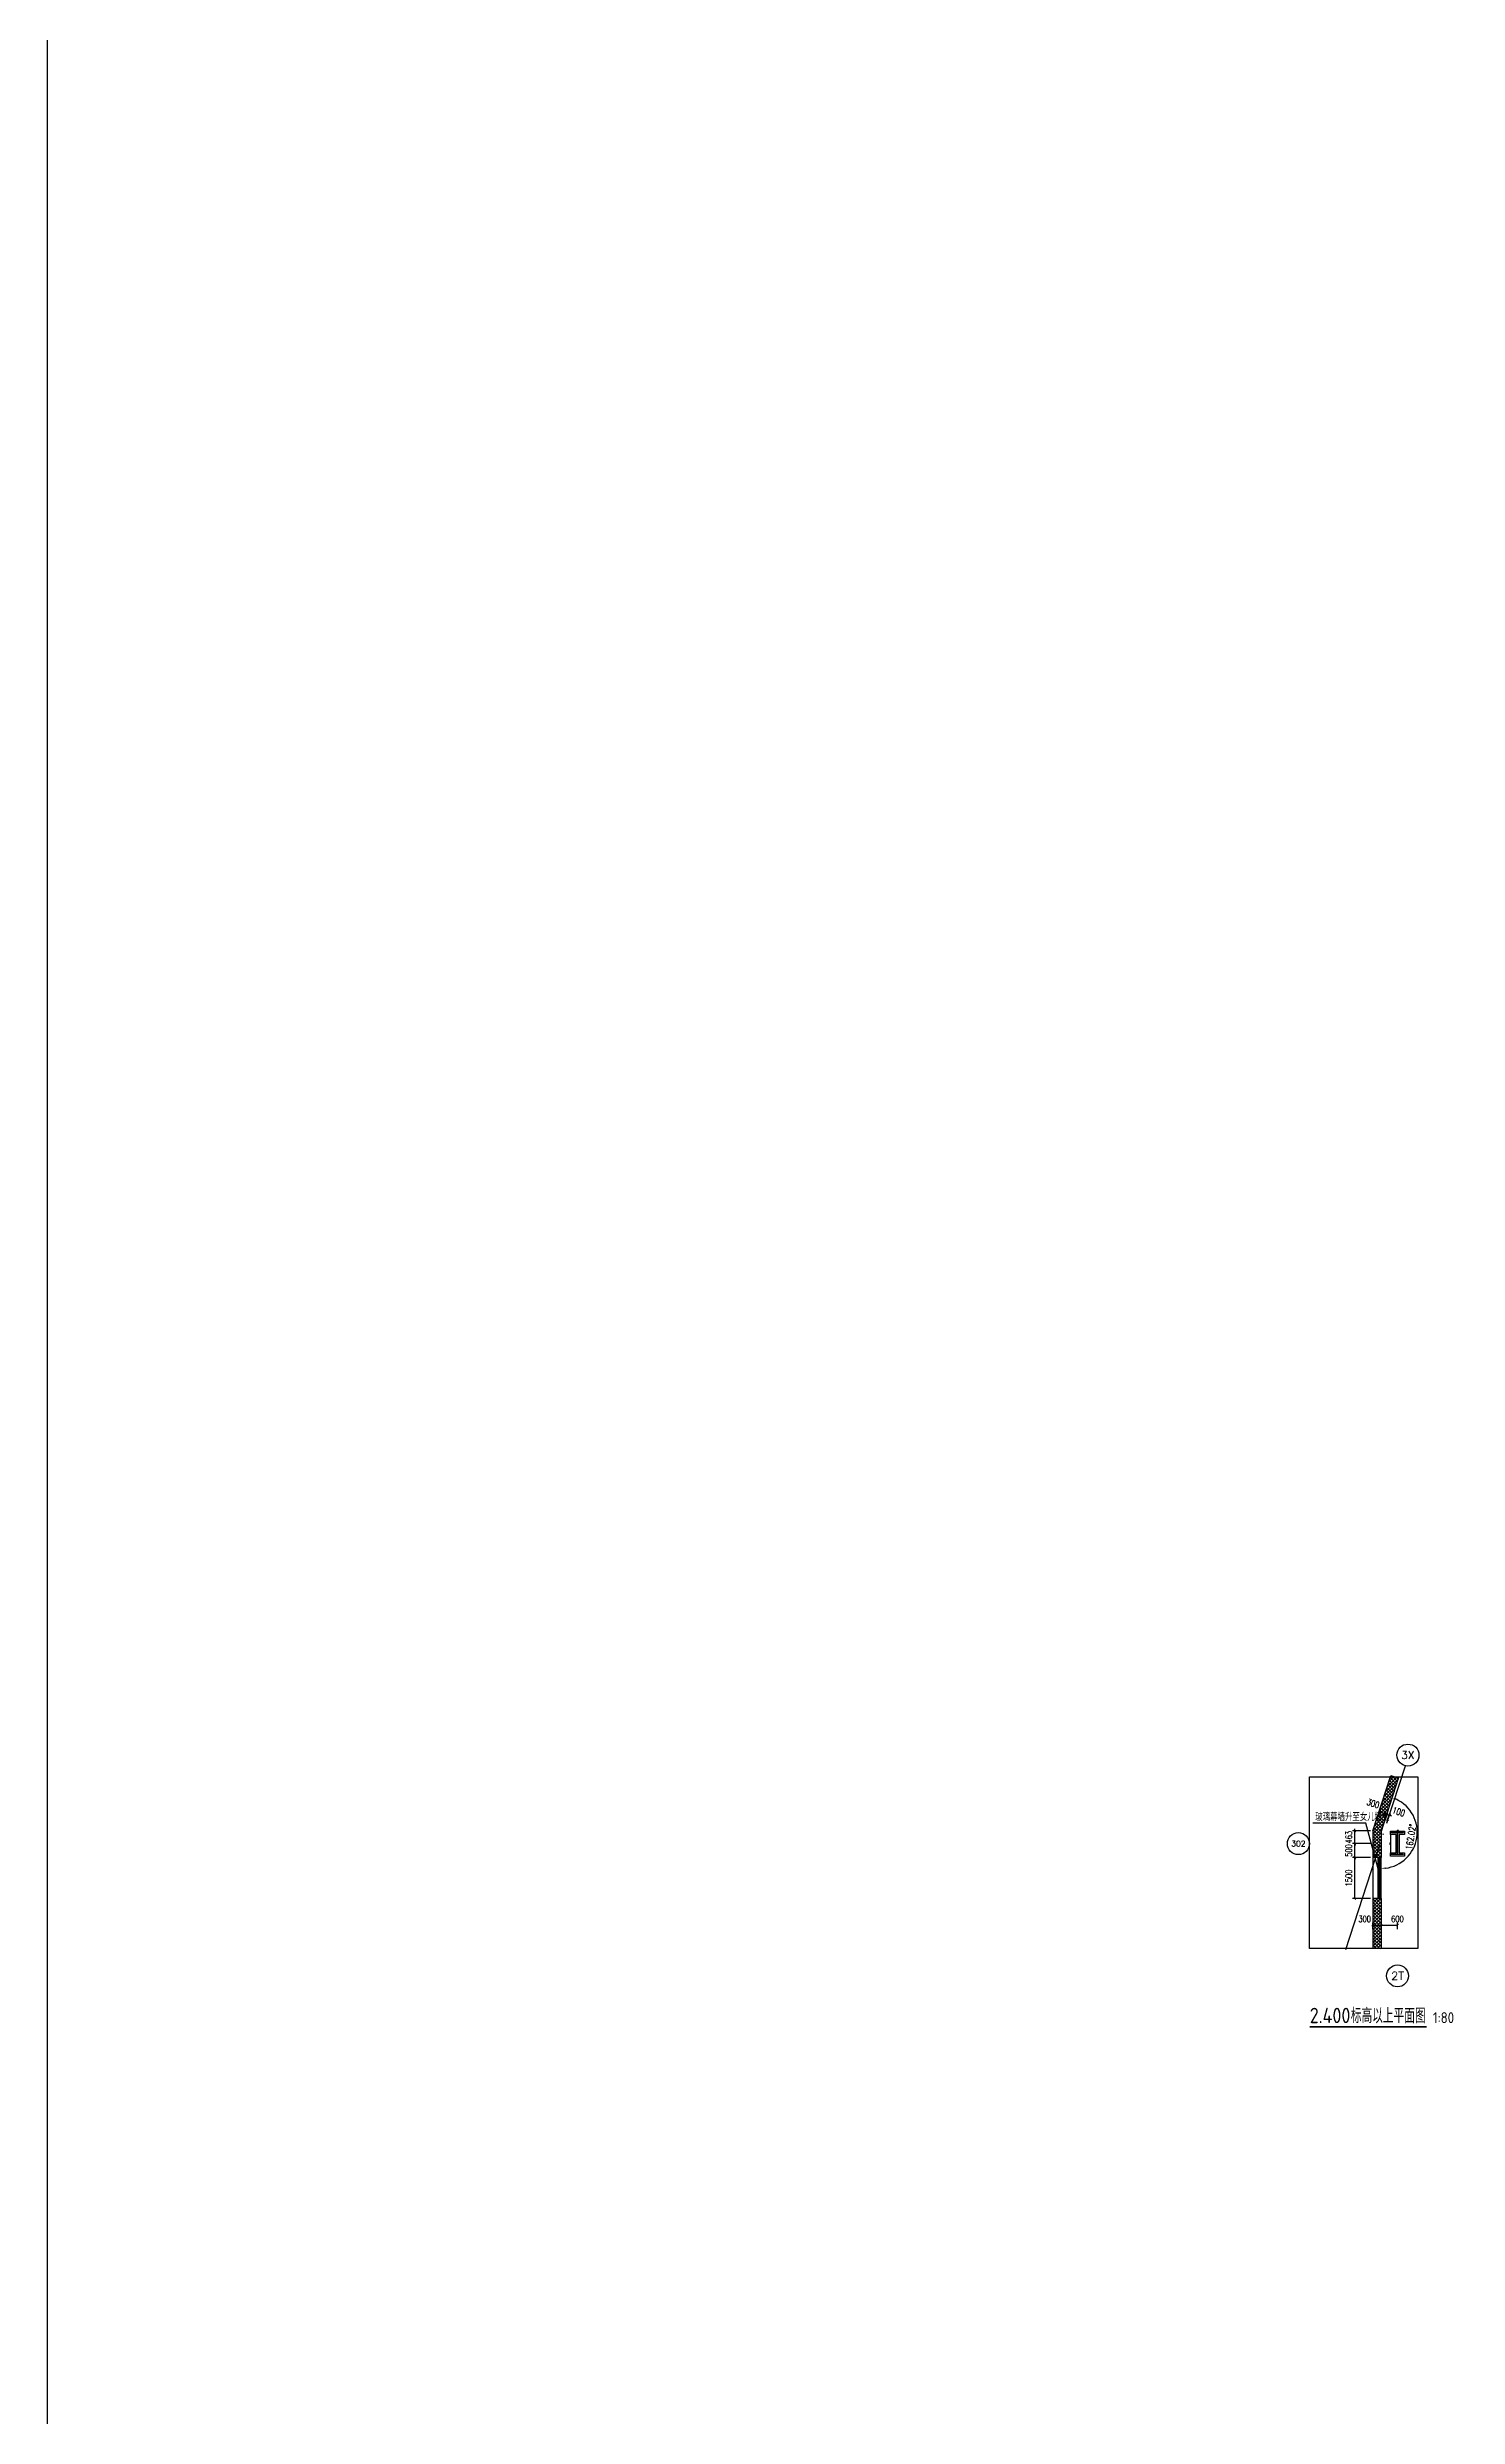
# Model space of a CAD drawing. Extents: x -474411 to 577939, y 0 to 1014176.
# Drawn here: x -370982 to -319678, y 546030 to 632201 of the extents above; entities that cross this region are included whole.
import ezdxf
from ezdxf.enums import TextEntityAlignment as Align

# ---------------------------------------------------------------- set-up
doc = ezdxf.new("R2010")
doc.units = 0
doc.header["$LTSCALE"] = 1000
doc.header["$MEASUREMENT"] = 0
doc.linetypes.add('DOTE', pattern=[2.42, 2, -0.2, 0.02, -0.2])
doc.layers.get('Defpoints').update_dxf_attribs({"color": 210})
for name, color, linetype in [('A-AXIS-D', 1, 'Continuous'), ('A-AXIS-DOTE', 14, 'DOTE'), ('A-AXIS-DP', 126, 'Continuous'), ('A-AXIS-SYMB', 3, 'Continuous'), ('A-HATCH-2', 251, 'Continuous'), ('A-LIN-V', 9, 'Continuous'), ('A-WINDOW', 140, 'Continuous'), ('A-云线（根据审图意见修改）', 4, 'Continuous'), ('AS-COLN', 6, 'Continuous'), ('AS-WALL', 40, 'Continuous'), ('PUB_HATCH', 8, 'Continuous'), ('PUB_TEXT', 7, 'Continuous'), ('建-墙-幕', 4, 'Continuous')]:
    doc.layers.add(name, color=color, linetype=linetype)
doc.styles.add('_TCH_AXIS', font='COMPLEX', dxfattribs={"bigfont": 'GBCBIG'})
doc.styles.add('_TCH_DIM', font='SIMPLEX', dxfattribs={"bigfont": 'GBCBIG'})
doc.styles.add('_TCH_DIM_T3', font='SIMPLEX', dxfattribs={"width": 0.705882, "bigfont": 'GBCBIG'})
doc.styles.get("Standard").update_dxf_attribs({"font": 'gbenor.shx', "bigfont": 'gbcbig.shx'})
doc.dimstyles.new('_TCH_ARCH&&10', dxfattribs={"dimtxt": 29.75, "dimasz": 10, "dimexe": 10, "dimexo": 10, "dimgap": 12.625, "dimtad": 1, "dimdec": 0, "dimzin": 0, "dimdsep": 46, "dimtxsty": '_TCH_DIM_T3', "dimblk": 'ARCHTICK', "dimcen": 0.09, "dimclrt": 7, "dimazin": 2, "dimtfac": 1, "dimtdec": 0, "dimtix": 1, "dimtmove": 2, "dimatfit": 3, "dimfxl": 0, "dimtolj": 1, "dimtzin": 0, "dimarcsym": 0})
doc.dimstyles.new('_TCH_ARCH&&80', dxfattribs={"dimtxt": 238, "dimasz": 80, "dimexe": 80, "dimexo": 80, "dimgap": 101, "dimtad": 1, "dimdec": 0, "dimzin": 0, "dimdsep": 46, "dimtxsty": '_TCH_DIM_T3', "dimblk": 'ARCHTICK', "dimcen": 0.09, "dimclrt": 7, "dimazin": 2, "dimtfac": 1, "dimtdec": 0, "dimtix": 1, "dimtmove": 2, "dimatfit": 3, "dimfxl": 0, "dimtolj": 1, "dimtzin": 0, "dimarcsym": 0})
doc.dimstyles.new('_TCH_ARROW&&80', dxfattribs={"dimtxt": 238, "dimasz": 160, "dimexe": 200, "dimexo": 240, "dimgap": 101, "dimtad": 1, "dimdec": 0, "dimzin": 0, "dimdsep": 46, "dimtxsty": '_TCH_DIM_T3', "dimcen": 0.09, "dimclrt": 7, "dimazin": 2, "dimtfac": 1, "dimtdec": 0, "dimtix": 1, "dimtmove": 2, "dimatfit": 3, "dimfxl": 0, "dimtolj": 1, "dimtzin": 0, "dimarcsym": 0})
pattern_1 = [(45, (60, 0), (-60.000061, 60.000061), []), (135, (60, 0), (-60.000061, -60.000061), [])]

# ---------------------------------------------------------------- blocks, each defined once
blk = doc.blocks.new('_ArchTick')
at = {"color": 0, "linetype": 'ByBlock', "const_width": 0.4}
blk.add_lwpolyline([(-0.5, -0.5), (0.5, 0.5)], dxfattribs=at)
blk = doc.blocks.new('*D1335')
at = {"layer": 'A-AXIS-DP', "color": 0, "lineweight": -2}
for p, q in [((-322064, 567280), (-322064, 567329)), ((-322064, 567319), (-321664, 567319)), ((-321664, 567280), (-321664, 567329))]:
    blk.add_line(p, q, dxfattribs=at)
at = {"layer": 'Defpoints', "color": 0}
for p in [(-322064, 567270), (-321664, 567319), (-321664, 567270)]:
    blk.add_point(p, dxfattribs=at)
at = {"layer": 'A-AXIS-DP', "color": 0, "lineweight": -2, "xscale": 10, "yscale": 10, "zscale": 10, "rotation": 180}
blk.add_blockref('_ArchTick', (-322064, 567319), dxfattribs=at)
at = {"layer": 'A-AXIS-DP', "color": 0, "lineweight": -2, "xscale": 10, "yscale": 10, "zscale": 10}
blk.add_blockref('_ArchTick', (-321664, 567319), dxfattribs=at)
at = {"layer": 'A-AXIS-DP', "color": 7, "insert": (-321864, 567346), "char_height": 29.8, "attachment_point": 5, "style": '_TCH_DIM_T3'}
blk.add_mtext('\\A1;400', dxfattribs=at)
blk = doc.blocks.new('*D1336')
at = {"layer": 'A-AXIS-DP', "color": 0, "lineweight": -2}
for p, q in [((-322074, 567270), (-322115, 567270)), ((-322105, 566470), (-322105, 567270)), ((-322074, 566470), (-322115, 566470))]:
    blk.add_line(p, q, dxfattribs=at)
at = {"layer": 'Defpoints', "color": 0}
for p in [(-322105, 567270), (-322064, 567270), (-322064, 566470)]:
    blk.add_point(p, dxfattribs=at)
at = {"layer": 'A-AXIS-DP', "color": 0, "lineweight": -2, "xscale": 10, "yscale": 10, "zscale": 10}
for p, rotation in [((-322105, 567270), 90), ((-322105, 566470), 270)]:
    blk.add_blockref('_ArchTick', p, dxfattribs=dict(at, rotation=rotation))
at = {"layer": 'A-AXIS-DP', "color": 7, "insert": (-322133, 566870), "char_height": 29.8, "attachment_point": 5, "rotation": 90, "style": '_TCH_DIM_T3'}
blk.add_mtext('\\A1;800', dxfattribs=at)
blk = doc.blocks.new('*D1017')
at = {"layer": 'A-AXIS-DP', "color": 0, "lineweight": -2}
for p, q in [((-321983, 568768), (-321996, 568730)), ((-322464, 565728), (-322464, 565768))]:
    blk.add_line(p, q, dxfattribs=at)
blk.add_arc((-322464, 567286), 1318, 276.95934, 65.06437, dxfattribs=at)
at = {"layer": 'A-AXIS-DP', "color": 0}
for points in [[(-321918, 568456), (-321899, 568506), (-322057, 568540)], [(-322303, 565951), (-322306, 566004), (-322464, 565968)]]:
    blk.add_solid(points, dxfattribs=at)
at = {"layer": 'Defpoints', "color": 0}
for p in [(-322057, 568540), (-322464, 567286), (-321398, 566511), (-322464, 565968)]:
    blk.add_point(p, dxfattribs=at)
at = {"layer": 'A-AXIS-DP', "color": 7, "insert": (-321380, 567114), "char_height": 238, "attachment_point": 5, "rotation": 81.01186, "style": '_TCH_DIM_T3'}
blk.add_mtext('\\A1;162.02°', dxfattribs=at)
blk = doc.blocks.new('*D1016')
at = {"layer": 'A-AXIS-DP', "color": 0, "lineweight": -2}
for p, q in [((-322634, 567733), (-322513, 568106)), ((-322538, 568030), (-322253, 567938)), ((-322349, 567641), (-322228, 568014))]:
    blk.add_line(p, q, dxfattribs=at)
at = {"layer": 'Defpoints', "color": 0}
for p in [(-322253, 567938), (-322659, 567657), (-322374, 567565)]:
    blk.add_point(p, dxfattribs=at)
at = {"layer": 'A-AXIS-DP', "color": 0, "lineweight": -2, "xscale": 80, "yscale": 80, "zscale": 80}
for p, rotation in [((-322538, 568030), 162.0237134178123), ((-322253, 567938), 342.0237134178123)]:
    blk.add_blockref('_ArchTick', p, dxfattribs=dict(at, rotation=rotation))
at = {"layer": 'A-AXIS-DP', "color": 7, "insert": (-322752, 568331), "char_height": 238, "attachment_point": 5, "rotation": 342.02371, "style": '_TCH_DIM_T3'}
blk.add_mtext('\\A1;300', dxfattribs=at)
blk = doc.blocks.new('*D1015')
at = {"layer": 'A-AXIS-DP', "color": 0, "lineweight": -2}
for p, q in [((-322349, 567641), (-322228, 568014)), ((-322253, 567938), (-322329, 567962)), ((-322254, 567610), (-322133, 567983)), ((-322253, 567938), (-322158, 567907)), ((-322158, 567907), (-322081, 567882))]:
    blk.add_line(p, q, dxfattribs=at)
at = {"layer": 'Defpoints', "color": 0}
for p in [(-322158, 567907), (-322374, 567565), (-322279, 567534)]:
    blk.add_point(p, dxfattribs=at)
at = {"layer": 'A-AXIS-DP', "color": 0, "lineweight": -2, "xscale": 80, "yscale": 80, "zscale": 80}
for p, rotation in [((-322253, 567938), 342.0237134177977), ((-322158, 567907), 162.0237134177977)]:
    blk.add_blockref('_ArchTick', p, dxfattribs=dict(at, rotation=rotation))
at = {"layer": 'A-AXIS-DP', "color": 7, "insert": (-321823, 568030), "char_height": 238, "attachment_point": 5, "rotation": 342.02371, "style": '_TCH_DIM_T3'}
blk.add_mtext('\\A1;100', dxfattribs=at)
blk = doc.blocks.new('*D1014')
at = {"layer": 'A-AXIS-DP', "color": 0, "lineweight": -2}
for p, q in [((-322764, 563760), (-322764, 563990)), ((-322764, 563910), (-322464, 563910)), ((-322464, 563760), (-322464, 563990))]:
    blk.add_line(p, q, dxfattribs=at)
at = {"layer": 'Defpoints', "color": 0}
for p in [(-322764, 563680), (-322464, 563910), (-322464, 563680)]:
    blk.add_point(p, dxfattribs=at)
at = {"layer": 'A-AXIS-DP', "color": 0, "lineweight": -2, "xscale": 80, "yscale": 80, "zscale": 80, "rotation": 180}
blk.add_blockref('_ArchTick', (-322764, 563910), dxfattribs=at)
at = {"layer": 'A-AXIS-DP', "color": 0, "lineweight": -2, "xscale": 80, "yscale": 80, "zscale": 80}
blk.add_blockref('_ArchTick', (-322464, 563910), dxfattribs=at)
at = {"layer": 'A-AXIS-DP', "color": 7, "insert": (-323060, 564130), "char_height": 238, "attachment_point": 5, "style": '_TCH_DIM_T3'}
blk.add_mtext('\\A1;300', dxfattribs=at)
blk = doc.blocks.new('*D1013')
at = {"layer": 'A-AXIS-DP', "color": 0, "lineweight": -2}
for p, q in [((-322464, 563760), (-322464, 563990)), ((-322464, 563910), (-321864, 563910)), ((-321864, 563760), (-321864, 563990))]:
    blk.add_line(p, q, dxfattribs=at)
at = {"layer": 'Defpoints', "color": 0}
for p in [(-322464, 563680), (-321864, 563910), (-321864, 563680)]:
    blk.add_point(p, dxfattribs=at)
at = {"layer": 'A-AXIS-DP', "color": 0, "lineweight": -2, "xscale": 80, "yscale": 80, "zscale": 80, "rotation": 180}
blk.add_blockref('_ArchTick', (-322464, 563910), dxfattribs=at)
at = {"layer": 'A-AXIS-DP', "color": 0, "lineweight": -2, "xscale": 80, "yscale": 80, "zscale": 80}
blk.add_blockref('_ArchTick', (-321864, 563910), dxfattribs=at)
at = {"layer": 'A-AXIS-DP', "color": 7, "insert": (-321868, 564130), "char_height": 238, "attachment_point": 5, "style": '_TCH_DIM_T3'}
blk.add_mtext('\\A1;600', dxfattribs=at)
blk = doc.blocks.new('*D1012')
at = {"layer": 'A-AXIS-DP', "color": 0, "lineweight": -2}
for p, q in [((-322844, 566370), (-323500, 566370)), ((-323420, 564870), (-323420, 566370)), ((-322844, 564870), (-323500, 564870))]:
    blk.add_line(p, q, dxfattribs=at)
at = {"layer": 'Defpoints', "color": 0}
for p in [(-323420, 566370), (-322764, 566370), (-322764, 564870)]:
    blk.add_point(p, dxfattribs=at)
at = {"layer": 'A-AXIS-DP', "color": 0, "lineweight": -2, "xscale": 80, "yscale": 80, "zscale": 80}
for p, rotation in [((-323420, 566370), 90), ((-323420, 564870), 270)]:
    blk.add_blockref('_ArchTick', p, dxfattribs=dict(at, rotation=rotation))
at = {"layer": 'A-AXIS-DP', "color": 7, "insert": (-323640, 565620), "char_height": 238, "attachment_point": 5, "rotation": 90, "style": '_TCH_DIM_T3'}
blk.add_mtext('\\A1;1500', dxfattribs=at)
blk = doc.blocks.new('*D1011')
at = {"layer": 'A-AXIS-DP', "color": 0, "lineweight": -2}
for p, q in [((-322844, 566870), (-323500, 566870)), ((-322844, 566370), (-323500, 566370)), ((-323420, 566870), (-323420, 566950)), ((-323420, 566370), (-323420, 566870)), ((-323420, 566370), (-323420, 566290))]:
    blk.add_line(p, q, dxfattribs=at)
at = {"layer": 'Defpoints', "color": 0}
for p in [(-323420, 566870), (-322764, 566870), (-322764, 566370)]:
    blk.add_point(p, dxfattribs=at)
at = {"layer": 'A-AXIS-DP', "color": 0, "lineweight": -2, "xscale": 80, "yscale": 80, "zscale": 80}
for p, rotation in [((-323420, 566870), 270), ((-323420, 566370), 90)]:
    blk.add_blockref('_ArchTick', p, dxfattribs=dict(at, rotation=rotation))
at = {"layer": 'A-AXIS-DP', "color": 7, "insert": (-323640, 566620), "char_height": 238, "attachment_point": 5, "rotation": 90, "style": '_TCH_DIM_T3'}
blk.add_mtext('\\A1;500', dxfattribs=at)
blk = doc.blocks.new('*D1010')
at = {"layer": 'A-AXIS-DP', "color": 0, "lineweight": -2}
for p, q in [((-322844, 567333), (-323500, 567333)), ((-323420, 567333), (-323420, 567413)), ((-323420, 566870), (-323420, 567333)), ((-322844, 566870), (-323500, 566870)), ((-323420, 566870), (-323420, 566790))]:
    blk.add_line(p, q, dxfattribs=at)
at = {"layer": 'Defpoints', "color": 0}
for p in [(-323420, 567333), (-322764, 567333), (-322764, 566870)]:
    blk.add_point(p, dxfattribs=at)
at = {"layer": 'A-AXIS-DP', "color": 0, "lineweight": -2, "xscale": 80, "yscale": 80, "zscale": 80}
for p, rotation in [((-323420, 567333), 270), ((-323420, 566870), 90)]:
    blk.add_blockref('_ArchTick', p, dxfattribs=dict(at, rotation=rotation))
at = {"layer": 'A-AXIS-DP', "color": 7, "insert": (-323640, 567102), "char_height": 238, "attachment_point": 5, "rotation": 90, "style": '_TCH_DIM_T3'}
blk.add_mtext('\\A1;463', dxfattribs=at)
blk = doc.blocks.new('*D1009')
at = {"layer": 'A-AXIS-DP', "color": 0, "lineweight": -2}
for p, q in [((-322844, 566370), (-323500, 566370)), ((-323420, 564870), (-323420, 566370)), ((-322844, 564870), (-323500, 564870))]:
    blk.add_line(p, q, dxfattribs=at)
at = {"layer": 'Defpoints', "color": 0}
for p in [(-323420, 566370), (-322764, 566370), (-322764, 564870)]:
    blk.add_point(p, dxfattribs=at)
at = {"layer": 'A-AXIS-DP', "color": 0, "lineweight": -2, "xscale": 80, "yscale": 80, "zscale": 80}
for p, rotation in [((-323420, 566370), 90), ((-323420, 564870), 270)]:
    blk.add_blockref('_ArchTick', p, dxfattribs=dict(at, rotation=rotation))
at = {"layer": 'A-AXIS-DP', "color": 7, "insert": (-323640, 565620), "char_height": 238, "attachment_point": 5, "rotation": 90, "style": '_TCH_DIM_T3'}
blk.add_mtext('\\A1;1500', dxfattribs=at)
blk = doc.blocks.new('*D1008')
at = {"layer": 'A-AXIS-DP', "color": 0, "lineweight": -2}
for p, q in [((-322844, 566870), (-323500, 566870)), ((-322844, 566370), (-323500, 566370)), ((-323420, 566870), (-323420, 566950)), ((-323420, 566370), (-323420, 566870)), ((-323420, 566370), (-323420, 566290))]:
    blk.add_line(p, q, dxfattribs=at)
at = {"layer": 'Defpoints', "color": 0}
for p in [(-323420, 566870), (-322764, 566870), (-322764, 566370)]:
    blk.add_point(p, dxfattribs=at)
at = {"layer": 'A-AXIS-DP', "color": 0, "lineweight": -2, "xscale": 80, "yscale": 80, "zscale": 80}
for p, rotation in [((-323420, 566870), 270), ((-323420, 566370), 90)]:
    blk.add_blockref('_ArchTick', p, dxfattribs=dict(at, rotation=rotation))
at = {"layer": 'A-AXIS-DP', "color": 7, "insert": (-323640, 566620), "char_height": 238, "attachment_point": 5, "rotation": 90, "style": '_TCH_DIM_T3'}
blk.add_mtext('\\A1;500', dxfattribs=at)
blk = doc.blocks.new('42343')
at = {"layer": 'A-HATCH-2', "color": 8}
blk.add_lwpolyline([(-322114.2, 567320), (-321614.2, 567320), (-321614.2, 567208), (-321810.2, 567208), (-321810.2, 566532), (-321614.2, 566532), (-321614.2, 566420), (-322114.2, 566420), (-322114.2, 566532), (-321918.2, 566532), (-321918.2, 567208), (-322114.2, 567208)], close=True, dxfattribs=at)
at = {"layer": 'AS-COLN', "color": 8}
blk.add_lwpolyline([(-322064.2, 567270), (-321664.2, 567270), (-321664.2, 567258), (-321860.2, 567258), (-321860.2, 566482), (-321664.2, 566482), (-321664.2, 566470), (-322064.2, 566470), (-322064.2, 566482), (-321868.2, 566482), (-321868.2, 567258), (-322064.2, 567258)], close=True, dxfattribs=at)
at = {"layer": 'A-AXIS-DP', "color": 8}
for p1, p2, distance, picture, middle in [((-322064.2, 566470), (-322064.2, 567270), 41.3, '*D1336', (-322132.9, 566870)), ((-322064.2, 567270), (-321664.2, 567270), 48.8, '*D1335', (-321864.2, 567346.2))]:
    dim = blk.add_aligned_dim(p1=p1, p2=p2, distance=distance, dimstyle='_TCH_ARCH&&10', dxfattribs=at)
    dim.commit()
    dim.dimension.update_dxf_attribs({"geometry": picture, "text_midpoint": middle})

msp = doc.modelspace()

# ---------------------------------------------------------------- hatches: boundary and pattern name
at = {"layer": 'PUB_HATCH'}
h = msp.add_hatch(dxfattribs=at)
h.set_pattern_fill('多孔材料', color=8, scale=30, style=0)
h.set_pattern_definition(pattern_1)
h.paths.add_polyline_path([(-322764.2, 567333.3), (-322464.2, 567285.8), (-321825.7, 569253.7), (-322111, 569346.3)])
h = msp.add_hatch(dxfattribs=at)
h.set_pattern_fill('多孔材料', color=8, scale=30, style=0)
h.set_pattern_definition(pattern_1)
h.paths.add_polyline_path([(-322464.2, 567285.8), (-322764.2, 567333.3), (-322764.2, 566370), (-322464.2, 566370)])
h = msp.add_hatch(dxfattribs=at)
h.set_pattern_fill('多孔材料', color=8, scale=30, style=0)
h.set_pattern_definition(pattern_1)
h.paths.add_polyline_path([(-322764.2, 564870), (-322764.2, 563050), (-322464.2, 563050), (-322464.2, 564870)])

# ---------------------------------------------------------------- linework, layer by layer
at = {"layer": 'A-AXIS-D', "color": 8}
for centre in [(-321486.9, 570089.6), (-325470, 566870), (-321864.2, 562060)]:
    msp.add_circle(centre, 400, dxfattribs=at)
at = {"layer": 'A-AXIS-DOTE', "color": 8, "ltscale": 2}
msp.add_lwpolyline([(-323743.4, 563019.1), (-321574.2, 569704.6)], dxfattribs=at)
at = {"layer": 'A-AXIS-DP', "color": 8, "const_width": 56}
msp.add_lwpolyline([(-325057, 560204.2), (-320800.6, 560204.2)], dxfattribs=at)
at = {"layer": 'A-AXIS-SYMB', "color": 8}
for p, q in [((-323020, 567610), (-324940, 567610)), ((-323020, 567610), (-324940, 567610)), ((-322530.9, 565820), (-323020, 567610)), ((-322530.9, 565820), (-323020, 567610))]:
    msp.add_line(p, q, dxfattribs=at)
msp.add_lwpolyline([(-325070, 569300), (-321130, 569300), (-321130, 563050), (-325070, 563050)], close=True, dxfattribs=at)
at = {"layer": 'A-AXIS-SYMB', "color": 8, "const_width": 32}
msp.add_lwpolyline([(-322526.6, 565804.6, 1), (-322535.1, 565835.4, 1)], format="xyb", close=True, dxfattribs=at)
msp.add_lwpolyline([(-322526.6, 565804.6, 1), (-322535.1, 565835.4, 1)], format="xyb", close=True, dxfattribs=at)
at = {"layer": 'A-LIN-V', "color": 8}
msp.add_line((-322764.2, 566370), (-322764.2, 564870), dxfattribs=at)
at = {"layer": 'A-云线（根据审图意见修改）', "ltscale": 500}
msp.add_lwpolyline([(-370982.3, 1014176.4), (577938.6, 1014176.4), (577938.6, 463160), (-370982.3, 463160)], close=True, dxfattribs=at)
at = {"layer": 'AS-WALL', "color": 8}
for p, q in [((-322764.2, 567333.3), (-322111, 569346.3)), ((-322464.2, 567285.8), (-321825.7, 569253.7)), ((-322111, 569346.3), (-321825.7, 569253.7)), ((-322764.2, 567333.3), (-322764.2, 566370)), ((-322464.2, 567285.8), (-322464.2, 566370)), ((-322464.2, 566370), (-322764.2, 566370)), ((-322764.2, 564870), (-322764.2, 563050)), ((-322464.2, 564870), (-322764.2, 564870)), ((-322464.2, 564870), (-322464.2, 563050)), ((-322464.2, 563050), (-322764.2, 563050))]:
    msp.add_line(p, q, dxfattribs=at)
at = {"layer": '建-墙-幕', "color": 8}
for p, q in [((-322564.2, 564870), (-322564.2, 566370)), ((-322564.2, 566370), (-322464.2, 566370)), ((-322530.9, 564870), (-322530.9, 566370)), ((-322497.5, 564870), (-322497.5, 566370)), ((-322464.2, 564870), (-322464.2, 566370)), ((-322564.2, 564870), (-322464.2, 564870))]:
    msp.add_line(p, q, dxfattribs=at)

# ---------------------------------------------------------------- block references
at = {"layer": 'A-WINDOW', "color": 8}
msp.add_blockref('42343', (0, 0), dxfattribs=at)

# ---------------------------------------------------------------- texts
at = {"layer": 'PUB_TEXT', "color": 8, "style": '_TCH_AXIS'}
for s, height, p, p2 in [('3X', 276.42, (-321730.5, 569951.4), (-321243.4, 569951.4)), ('302', 206.28, (-325730.3, 566766.9), (-325209.7, 566766.9)), ('2T', 288.12, (-322104.3, 561915.9), (-321624.1, 561915.9))]:
    msp.add_text(s, height=height, dxfattribs=at).set_placement(p, p2, align=Align.FIT)
at = {"layer": 'PUB_TEXT', "color": 8, "style": '_TCH_DIM'}
msp.add_text('玻璃幕墙升至女儿墙处', height=270.07, dxfattribs=at).set_placement((-324856, 567694))
msp.add_text('玻璃幕墙升至女儿墙处', height=270.07, dxfattribs=at).set_placement((-324856, 567694))
at = {"layer": 'PUB_TEXT', "color": 8}
for s, height, p in [('2.400', 560, (-325057, 560340)), ('标高以上平面图', 540.14, (-323563.7, 560340)), ('1:80', 400, (-320576.6, 560340))]:
    msp.add_text(s, height=height, dxfattribs=at).set_placement(p)

# ---------------------------------------------------------------- dimensions: what is measured, and where the dimension line sits
at = {"layer": 'A-AXIS-DP', "color": 8}
dim = msp.add_angular_dim_3p(base=(-321397.7, 566511.2), center=(-322464.2, 567285.8), p1=(-322464.2, 565967.7), p2=(-322057.4, 568539.6), dimstyle='_TCH_ARROW&&80', dxfattribs=at)
dim.commit()
dim.dimension.update_dxf_attribs({"geometry": '*D1017', "text_midpoint": (-321379.6, 567114.3)})
for base, p1, p2, angle, picture, middle in [((-322252.7, 567937.7), (-322659, 567657.3), (-322373.7, 567564.7), 342.023713, '*D1016', (-322751.7, 568330.9)), ((-322157.6, 567906.8), (-322373.7, 567564.7), (-322278.6, 567533.8), 342.023713, '*D1015', (-321823.3, 568029.7)), ((-322464.2, 563910), (-322764.2, 563680), (-322464.2, 563680), 0, '*D1014', (-323060.2, 564130)), ((-321864.2, 563910), (-322464.2, 563680), (-321864.2, 563680), 0, '*D1013', (-321868.2, 564130))]:
    dim = msp.add_linear_dim(base=base, p1=p1, p2=p2, angle=angle, dimstyle='_TCH_ARCH&&80', dxfattribs=at)
    dim.commit()
    dim.dimension.update_dxf_attribs({"geometry": picture, "text_midpoint": middle, "dimtype": 161})
for p1, p2, picture, middle in [((-322764.2, 566870), (-322764.2, 567333.3), '*D1010', (-323640, 567101.6)), ((-322764.2, 566370), (-322764.2, 566870), '*D1011', (-323640, 566620)), ((-322764.2, 566370), (-322764.2, 566870), '*D1008', (-323640, 566620)), ((-322764.2, 564870), (-322764.2, 566370), '*D1012', (-323640, 565620)), ((-322764.2, 564870), (-322764.2, 566370), '*D1009', (-323640, 565620))]:
    dim = msp.add_aligned_dim(p1=p1, p2=p2, distance=655.8, dimstyle='_TCH_ARCH&&80', dxfattribs=at)
    dim.commit()
    dim.dimension.update_dxf_attribs({"geometry": picture, "text_midpoint": middle})

doc.saveas('drawing.dxf')
